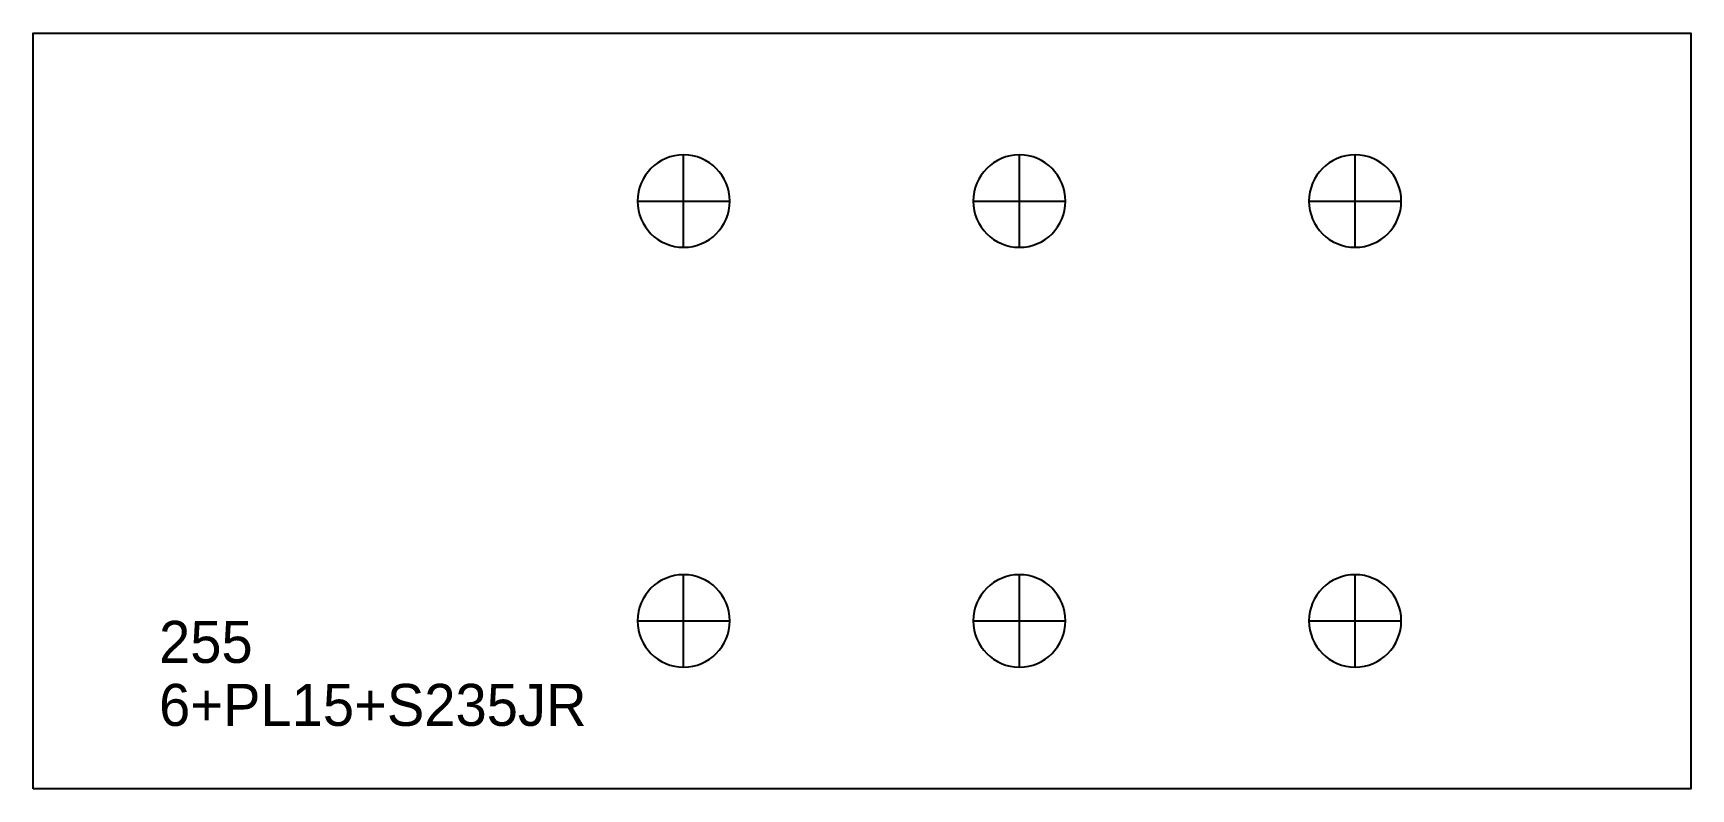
# Model space of a CAD drawing. Extents: x 0 to 395, y 0 to 180.
import ezdxf

# ---------------------------------------------------------------- set-up
doc = ezdxf.new("R2010")
doc.units = 0
for name, color, linetype in [('22', 7, 'CONTINUOUS'), ('CUT', 7, 'CONTINUOUS'), ('SCRIBE', 3, 'CONTINUOUS'), ('TEXT', 7, 'CONTINUOUS')]:
    doc.layers.add(name, color=color, linetype=linetype)

msp = doc.modelspace()

# ---------------------------------------------------------------- linework, layer by layer
at = {"layer": '22', "color": 7, "linetype": 'CONTINUOUS'}
for p, q in [((155, 129), (155, 151)), ((235, 129), (235, 151)), ((315, 129), (315, 151)), ((144, 140), (166, 140)), ((224, 140), (246, 140)), ((304, 140), (326, 140)), ((155, 29), (155, 51)), ((235, 29), (235, 51)), ((315, 29), (315, 51)), ((144, 40), (166, 40)), ((224, 40), (246, 40)), ((304, 40), (326, 40))]:
    msp.add_line(p, q, dxfattribs=at)
for points in [[(155, 151, 1), (155, 129, 1)], [(235, 151, 1), (235, 129, 1)], [(315, 151, 1), (315, 129, 1)], [(155, 51, 1), (155, 29, 1)], [(235, 51, 1), (235, 29, 1)], [(315, 51, 1), (315, 29, 1)]]:
    msp.add_lwpolyline(points, format="xyb", close=True, dxfattribs=at)
at = {"layer": 'CUT', "color": 7, "linetype": 'CONTINUOUS'}
msp.add_lwpolyline([(0, 0), (0, 180), (395, 180), (395, 0)], close=True, dxfattribs=at)

# ---------------------------------------------------------------- texts
at = {"layer": 'SCRIBE', "color": 3}
msp.add_text('255', height=10, dxfattribs=at).set_placement((30, 30))
at = {"layer": 'TEXT', "color": 7}
msp.add_text('6+PL15+S235JR', height=10, dxfattribs=at).set_placement((30, 15))

doc.saveas('drawing.dxf')
